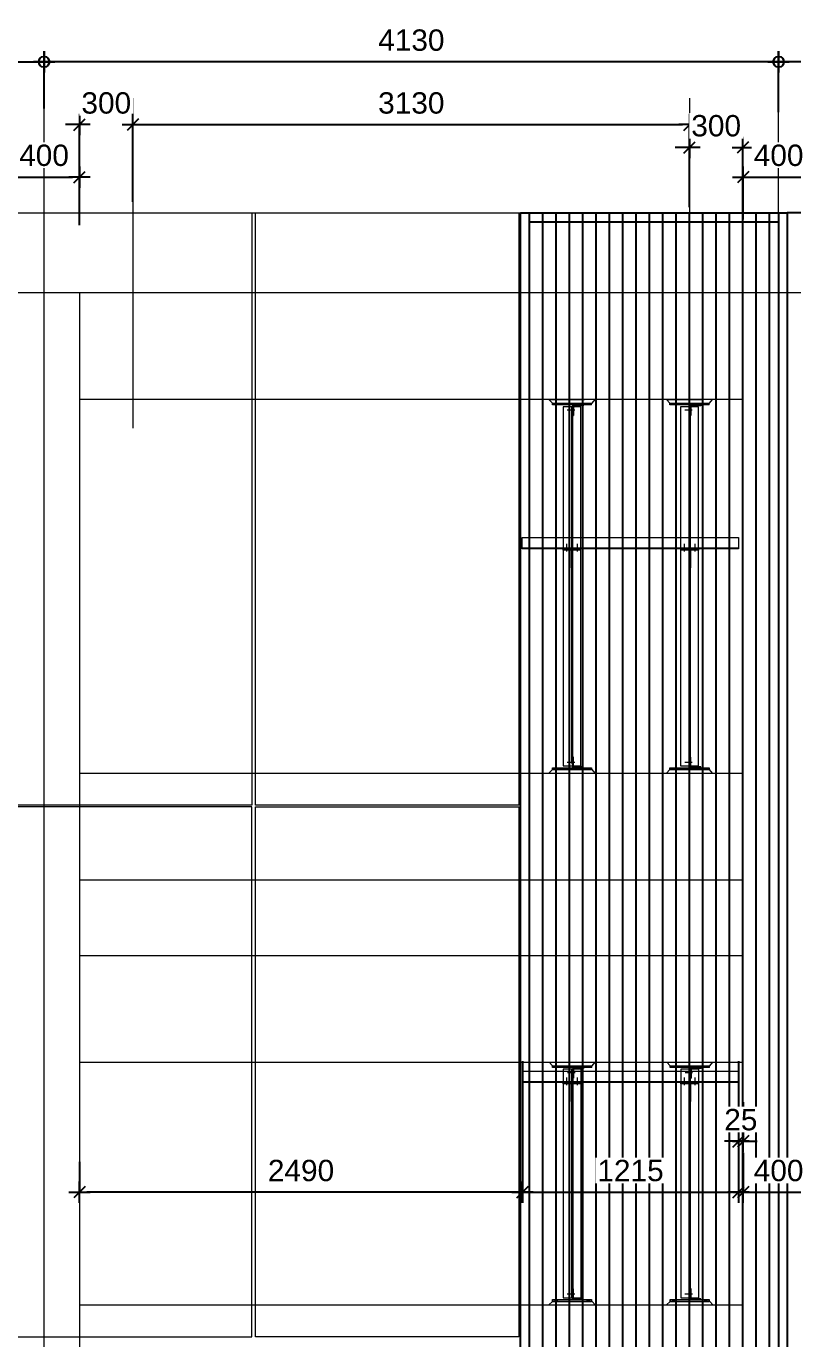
# Model space of a CAD drawing. Header units: millimetres. Extents: x 652937 to 1670132, y 1473552 to 2851037.
# Drawn here: x 663598.35 to 663602.66, y 1524562.13 to 1524569.51 of the extents above; entities that cross this region are included whole.
import ezdxf

# ---------------------------------------------------------------- set-up
doc = ezdxf.new("R2010")
doc.units = ezdxf.units.MM
for name, pattern in [('Grid Line', [22.225, 12.7, -3.175, 3.175, -3.175]), ('HIDDEN', [0.375, 0.25, -0.125]), ('XKITLINE00', [0]), ('XKITLINE02', [4, 2, -2])]:
    doc.linetypes.add(name, pattern=pattern)
doc.layers.get('Defpoints').update_dxf_attribs({"color": 255})
doc.layers.add('000 - 0_HIDE_OBJ_FRAMING_DEF_SUB', color=1, linetype='Continuous', plot=False)
for name, color, linetype, lineweight in [('A-230-M_FLOOR', 2, 'Continuous', 25), ('Bolt', 7, 'Continuous', 0), ('Part', 2, 'Continuous', 0), ('S-GRID', 1, 'Continuous', 9), ('Vertical Circulation', 7, 'Continuous', 9), ('Z-030-M_GRID', 1, 'Continuous', 9)]:
    doc.layers.add(name, color=color, linetype=linetype, lineweight=lineweight)
doc.layers.add('S-DIM', color=7, linetype='Continuous')
doc.styles.add('Arial', font='arial.ttf')
doc.dimstyles.new('Dim 40 - Cen', dxfattribs={"dimscale": 0.04, "dimtxt": 3, "dimasz": 1, "dimexe": 0, "dimexo": 1, "dimgap": 1.5, "dimtad": 1, "dimdec": 0, "dimlfac": 1000, "dimzin": 1, "dimdsep": 46, "dimtxsty": 'Arial', "dimblk": 'CEN1', "dimcen": 0.09, "dimclrd": 1, "dimclre": 49, "dimclrt": 3, "dimadec": 0, "dimazin": 0, "dimtfac": 1, "dimtdec": 0, "dimtix": 1, "dimtofl": 0, "dimtmove": 2, "dimatfit": 3, "dimfxl": 1, "dimtfill": 1, "dimtolj": 1, "dimtzin": 0, "dimarcsym": 1})
doc.dimstyles.new('Dim 40 - End', dxfattribs={"dimscale": 0.04, "dimtxt": 3, "dimasz": 1, "dimexe": 0, "dimexo": 2.5, "dimgap": 1.5, "dimtad": 1, "dimdec": 0, "dimlfac": 1000, "dimzin": 1, "dimdsep": 46, "dimtxsty": 'Arial', "dimblk": 'END', "dimcen": 0.09, "dimclrd": 1, "dimclre": 49, "dimclrt": 3, "dimadec": 0, "dimazin": 0, "dimtfac": 1, "dimtdec": 0, "dimtix": 1, "dimtofl": 0, "dimtmove": 2, "dimatfit": 3, "dimfxl": 1, "dimtfill": 1, "dimtfillclr": 256, "dimtolj": 1, "dimtzin": 0, "dimarcsym": 0})

# ---------------------------------------------------------------- blocks, each defined once
blk = doc.blocks.new('GM_Louver Grill Vertical Z1 - Z Profile-20321545-ENT 3 ELE-4 Sheet')
at = {"layer": '000 - 0_HIDE_OBJ_FRAMING_DEF_SUB'}
blk.add_line((197327.3, 105550), (197327.3, 114870), dxfattribs=at)
blk = doc.blocks.new('E4')
at = {"layer": '000 - 0_HIDE_OBJ_FRAMING_DEF_SUB'}
for p, q in [((-1549352.3, 105550), (-1549352.3, 114870)), ((-1549352.3, 114820), (-1547952.3, 114820)), ((-1547952.3, 114870), (-1547952.3, 105550))]:
    blk.add_line(p, q, dxfattribs=at)
for points in [[(-1549402.3, 114870), (-1547902.3, 114870), (-1547902.3, 105550), (-1549402.3, 105550)], [(-1546402.3, 114870), (-1547902.3, 114870), (-1547902.3, 105550), (-1546402.3, 105550)]]:
    blk.add_lwpolyline(points, close=True, dxfattribs=at)
at = {"layer": '000 - 0_HIDE_OBJ_FRAMING_DEF_SUB', "color": 8}
for p in [(-1746604.7, 0), (-1746529.7, 0), (-1746454.7, 0), (-1746379.7, 0), (-1746304.7, 0), (-1746229.7, 0), (-1746154.7, 0), (-1746079.7, 0), (-1746004.7, 0), (-1745929.7, 0), (-1745854.7, 0), (-1745779.7, 0), (-1745704.7, 0), (-1745629.7, 0), (-1745554.7, 0), (-1745479.7, 0), (-1745404.7, 0), (-1745329.7, 0)]:
    blk.add_blockref('GM_Louver Grill Vertical Z1 - Z Profile-20321545-ENT 3 ELE-4 Sheet', p, dxfattribs=at)
blk = doc.blocks.new('CEN1')
at = {"color": 1}
for p, q in [((1.5, 0), (-1.5, 0)), ((0, 1.5), (0, -1.5))]:
    blk.add_line(p, q, dxfattribs=at)
at = {"color": 3}
blk.add_circle((0, 0), 0.75, dxfattribs=at)
blk = doc.blocks.new('*D128')
at = {"layer": 'Defpoints', "color": 0, "transparency": 16777216}
for p in [(663602.5842, 1524569.3068), (663602.5842, 1524568.9836), (663605.0792, 1524568.9836)]:
    blk.add_point(p, dxfattribs=at)
at = {"layer": 'S-DIM', "color": 49, "lineweight": -2, "transparency": 16777216}
for p, q in [((663602.5842, 1524569.0236), (663602.5842, 1524569.3068)), ((663605.0792, 1524569.0236), (663605.0792, 1524569.3068))]:
    blk.add_line(p, q, dxfattribs=at)
at = {"layer": 'S-DIM', "color": 1, "lineweight": -2, "transparency": 16777216}
blk.add_line((663605.0392, 1524569.3068), (663602.6242, 1524569.3068), dxfattribs=at)
at = {"layer": 'S-DIM', "color": 1, "lineweight": -2, "transparency": 16777216, "xscale": 0.04, "yscale": 0.04, "zscale": 0.04, "rotation": 180}
blk.add_blockref('CEN1', (663602.5842, 1524569.3068), dxfattribs=at)
at = {"layer": 'S-DIM', "color": 1, "lineweight": -2, "transparency": 16777216, "xscale": 0.04, "yscale": 0.04, "zscale": 0.04}
blk.add_blockref('CEN1', (663605.0792, 1524569.3068), dxfattribs=at)
at = {"layer": 'S-DIM', "color": 3, "transparency": 16777216, "insert": (663603.8317, 1524569.4281), "char_height": 0.12, "attachment_point": 5, "style": 'Arial', "bg_fill": 3, "box_fill_scale": 1.1, "bg_fill_color": 256, "bg_fill_true_color": 13158600, "bg_fill_transparency": 0}
blk.add_mtext('\\A1;2495', dxfattribs=at)
blk = doc.blocks.new('*D130')
at = {"layer": 'Defpoints', "color": 0, "transparency": 16777216}
for p in [(663598.4542, 1524569.3068), (663598.4542, 1524569.005), (663602.5842, 1524569.005)]:
    blk.add_point(p, dxfattribs=at)
at = {"layer": 'S-DIM', "color": 49, "lineweight": -2, "transparency": 16777216}
for p, q in [((663598.4542, 1524569.045), (663598.4542, 1524569.3068)), ((663602.5842, 1524569.045), (663602.5842, 1524569.3068))]:
    blk.add_line(p, q, dxfattribs=at)
at = {"layer": 'S-DIM', "color": 1, "lineweight": -2, "transparency": 16777216}
blk.add_line((663602.5442, 1524569.3068), (663598.4942, 1524569.3068), dxfattribs=at)
at = {"layer": 'S-DIM', "color": 1, "lineweight": -2, "transparency": 16777216, "xscale": 0.04, "yscale": 0.04, "zscale": 0.04, "rotation": 180}
blk.add_blockref('CEN1', (663598.4542, 1524569.3068), dxfattribs=at)
at = {"layer": 'S-DIM', "color": 1, "lineweight": -2, "transparency": 16777216, "xscale": 0.04, "yscale": 0.04, "zscale": 0.04}
blk.add_blockref('CEN1', (663602.5842, 1524569.3068), dxfattribs=at)
at = {"layer": 'S-DIM', "color": 3, "transparency": 16777216, "insert": (663600.5192, 1524569.4281), "char_height": 0.12, "attachment_point": 5, "style": 'Arial', "bg_fill": 3, "box_fill_scale": 1.1, "bg_fill_color": 256, "bg_fill_true_color": 13158600, "bg_fill_transparency": 0}
blk.add_mtext('\\A1;4130', dxfattribs=at)
blk = doc.blocks.new('*D131')
at = {"layer": 'Defpoints', "color": 0, "transparency": 16777216}
for p in [(663598.4542, 1524569.3068), (663596.9792, 1524569.1406), (663598.4542, 1524569.1406)]:
    blk.add_point(p, dxfattribs=at)
at = {"layer": 'S-DIM', "color": 49, "lineweight": -2, "transparency": 16777216}
for p, q in [((663596.9792, 1524569.1806), (663596.9792, 1524569.3068)), ((663598.4542, 1524569.1806), (663598.4542, 1524569.3068))]:
    blk.add_line(p, q, dxfattribs=at)
at = {"layer": 'S-DIM', "color": 1, "lineweight": -2, "transparency": 16777216}
blk.add_line((663597.0192, 1524569.3068), (663598.4142, 1524569.3068), dxfattribs=at)
at = {"layer": 'S-DIM', "color": 1, "lineweight": -2, "transparency": 16777216, "xscale": 0.04, "yscale": 0.04, "zscale": 0.04, "rotation": 180}
blk.add_blockref('CEN1', (663596.9792, 1524569.3068), dxfattribs=at)
at = {"layer": 'S-DIM', "color": 1, "lineweight": -2, "transparency": 16777216, "xscale": 0.04, "yscale": 0.04, "zscale": 0.04}
blk.add_blockref('CEN1', (663598.4542, 1524569.3068), dxfattribs=at)
at = {"layer": 'S-DIM', "color": 3, "transparency": 16777216, "insert": (663597.7167, 1524569.4281), "char_height": 0.12, "attachment_point": 5, "style": 'Arial', "bg_fill": 3, "box_fill_scale": 1.1, "bg_fill_color": 256, "bg_fill_true_color": 13158600, "bg_fill_transparency": 0}
blk.add_mtext('\\A1;1475', dxfattribs=at)
blk = doc.blocks.new('*A3459102')
at = {"layer": 'Part', "linetype": 'XKITLINE00', "lineweight": 0}
for p, q in [((616.947211, 135.830227), (616.947209, 135.830227)), ((616.947209, 135.830227), (619.147209, 135.830227)), ((616.947209, 135.730227), (616.947209, 135.830227)), ((619.147211, 135.830227), (619.147209, 135.830227)), ((619.147209, 135.730227), (619.147209, 135.830227)), ((616.947211, 135.730227), (616.947209, 135.730227)), ((616.947209, 135.730227), (619.147209, 135.730227)), ((619.147211, 135.730227), (619.147209, 135.730227))]:
    blk.add_line(p, q, dxfattribs=at)
at = {"layer": 'Part', "linetype": 'XKITLINE02', "lineweight": 0}
for p, q in [((616.947211, 135.830227), (616.947211, 135.730227)), ((619.147209, 135.830227), (619.147211, 135.830227)), ((619.147211, 135.830227), (619.147211, 135.730227)), ((619.147209, 135.730227), (619.147211, 135.730227))]:
    blk.add_line(p, q, dxfattribs=at)
blk = doc.blocks.new('*A3460103')
at = {"layer": 'Part', "linetype": 'XKITLINE02', "lineweight": 0}
for p, q in [((618.12721, 136.430227), (618.077209, 136.430227)), ((618.077209, 136.430227), (618.077209, 135.930227)), ((618.077209, 135.830227), (618.67721, 135.830227)), ((618.127209, 135.930227), (618.127209, 136.430227)), ((618.67721, 135.830227), (618.67721, 135.880227))]:
    blk.add_line(p, q, dxfattribs=at)
at = {"layer": 'Part', "linetype": 'XKITLINE00', "lineweight": 0}
for p, q in [((618.077209, 135.930227), (618.077209, 135.830227)), ((618.127209, 135.930227), (618.127209, 135.880227)), ((618.677209, 135.880227), (618.127209, 135.880227)), ((618.677209, 135.830227), (618.677209, 135.880227))]:
    blk.add_line(p, q, dxfattribs=at)
blk = doc.blocks.new('*A3461104')
at = {"layer": 'Part', "linetype": 'XKITLINE00', "lineweight": 0}
for p, q in [((616.747209, 135.530227), (616.947209, 135.730227)), ((616.947209, 135.730227), (616.947211, 135.730227)), ((619.177211, 135.730227), (616.947209, 135.730227)), ((619.347209, 135.530227), (619.177209, 135.730227))]:
    blk.add_line(p, q, dxfattribs=at)
at = {"layer": 'Part', "linetype": 'XKITLINE02', "lineweight": 0}
for p, q in [((616.747209, 135.530227), (619.347211, 135.530227)), ((616.747211, 135.530227), (616.947211, 135.730227)), ((619.347211, 135.530227), (619.177211, 135.730227))]:
    blk.add_line(p, q, dxfattribs=at)
blk = doc.blocks.new('*A3462105')
at = {"layer": 'Bolt', "linetype": 'XKITLINE02', "lineweight": 0}
for p, q in [((618.20641, 136.130227), (617.77721, 136.130227)), ((618.07721, 136.200227), (618.01721, 136.200227)), ((618.07721, 136.060227), (618.01721, 136.060227)), ((618.12721, 136.300227), (618.07721, 136.300227)), ((618.12721, 135.960227), (618.07721, 135.960227))]:
    blk.add_line(p, q, dxfattribs=at)
blk = doc.blocks.new('*A3463106')
at = {"layer": 'Bolt'}
for points in [[(617.217, 135.83), (617.217, 135.73), (617.077, 135.73), (617.077, 135.83)], [(619.017, 135.83), (619.017, 135.73), (618.877, 135.73), (618.877, 135.83)]]:
    blk.add_hatch(color=256, dxfattribs=at).paths.add_polyline_path(points, flags=17)
at = {"layer": 'Bolt', "linetype": 'XKITLINE00', "lineweight": 0}
for p, q in [((617.077, 135.83), (617.077, 135.73)), ((617.147, 135.83), (617.147, 135.73)), ((617.217, 135.83), (617.217, 135.73)), ((618.877, 135.83), (618.877, 135.73)), ((618.947, 135.83), (618.947, 135.73)), ((619.017, 135.83), (619.017, 135.73))]:
    blk.add_line(p, q, dxfattribs=at)
blk = doc.blocks.new('*A3534110')
at = {"layer": 'Part', "linetype": 'XKITLINE00', "lineweight": 0}
for p, q in [((616.947209, 162.330227), (616.947209, 162.430227)), ((616.947209, 162.430227), (619.147209, 162.430227)), ((619.147209, 162.330227), (619.147209, 162.430227)), ((619.147209, 162.430227), (619.147211, 162.430227)), ((619.147209, 162.330227), (616.947209, 162.330227)), ((619.147211, 162.330227), (619.147209, 162.330227))]:
    blk.add_line(p, q, dxfattribs=at)
at = {"layer": 'Part', "linetype": 'XKITLINE02', "lineweight": 0}
for p, q in [((616.947211, 162.330227), (616.947211, 162.430227)), ((619.147209, 162.430227), (619.147211, 162.430227)), ((619.147211, 162.330227), (619.147211, 162.430227)), ((619.147209, 162.330227), (619.147211, 162.330227))]:
    blk.add_line(p, q, dxfattribs=at)
blk = doc.blocks.new('*A3535111')
at = {"layer": 'Part', "linetype": 'XKITLINE00', "lineweight": 0}
for p, q in [((618.077209, 162.330227), (618.077209, 162.230227)), ((618.677209, 162.280227), (618.127209, 162.280227)), ((618.127209, 162.280227), (618.127209, 162.230227)), ((618.677209, 162.280227), (618.677209, 162.330227))]:
    blk.add_line(p, q, dxfattribs=at)
at = {"layer": 'Part', "linetype": 'XKITLINE02', "lineweight": 0}
for p, q in [((618.077209, 162.330227), (618.67721, 162.330227)), ((618.07721, 161.730227), (618.077209, 162.230227)), ((618.077209, 161.730227), (618.12721, 161.730227)), ((618.127209, 162.230227), (618.12721, 161.730227)), ((618.67721, 162.330227), (618.67721, 162.280227))]:
    blk.add_line(p, q, dxfattribs=at)
blk = doc.blocks.new('*A3536112')
at = {"layer": 'Part', "linetype": 'XKITLINE00', "lineweight": 0}
for p, q in [((616.747209, 162.630227), (616.947209, 162.430227)), ((616.947209, 162.430227), (619.177211, 162.430227)), ((619.177209, 162.430227), (619.347209, 162.630227))]:
    blk.add_line(p, q, dxfattribs=at)
at = {"layer": 'Part', "linetype": 'XKITLINE02', "lineweight": 0}
for p, q in [((616.747209, 162.630227), (619.347211, 162.630227)), ((616.947211, 162.430227), (616.747211, 162.630227)), ((619.177211, 162.430227), (619.347211, 162.630227))]:
    blk.add_line(p, q, dxfattribs=at)
blk = doc.blocks.new('*A3537113')
at = {"layer": 'Bolt', "linetype": 'XKITLINE02', "lineweight": 0}
for p, q in [((618.20641, 162.030227), (617.77721, 162.030227)), ((618.07721, 162.100227), (618.01721, 162.100227)), ((618.07721, 161.960227), (618.01721, 161.960227)), ((618.12721, 162.200227), (618.07721, 162.200227)), ((618.12721, 161.860227), (618.07721, 161.860227))]:
    blk.add_line(p, q, dxfattribs=at)
blk = doc.blocks.new('*A3538114')
at = {"layer": 'Bolt'}
for points in [[(617.217, 162.43), (617.217, 162.33), (617.077, 162.33), (617.077, 162.43)], [(619.017, 162.43), (619.017, 162.33), (618.877, 162.33), (618.877, 162.43)]]:
    blk.add_hatch(color=256, dxfattribs=at).paths.add_polyline_path(points, flags=17)
at = {"layer": 'Bolt', "linetype": 'XKITLINE00', "lineweight": 0}
for p, q in [((617.077, 162.33), (617.077, 162.43)), ((617.147, 162.33), (617.147, 162.43)), ((617.217, 162.33), (617.217, 162.43)), ((618.877, 162.33), (618.877, 162.43)), ((618.947, 162.33), (618.947, 162.43)), ((619.017, 162.33), (619.017, 162.43))]:
    blk.add_line(p, q, dxfattribs=at)
blk = doc.blocks.new('*A3522107')
at = {"layer": 'Part', "linetype": 'XKITLINE00', "lineweight": 0}
for p, q in [((618.017208, 147.820227), (618.077208, 147.820227)), ((618.017208, 147.520227), (618.017208, 147.820227)), ((618.077209, 147.820227), (618.077208, 147.820227)), ((618.077208, 147.820227), (618.077208, 147.520227)), ((618.077208, 147.520227), (618.017208, 147.520227)), ((618.017209, 146.820227), (618.017208, 147.520227)), ((618.077208, 147.520227), (618.077209, 146.820227)), ((618.077209, 146.820227), (618.017209, 146.820227))]:
    blk.add_line(p, q, dxfattribs=at)
at = {"layer": 'Part', "linetype": 'XKITLINE02', "lineweight": 0}
for p, q in [((618.017209, 146.820227), (618.017209, 147.820227)), ((618.077208, 147.820227), (618.077209, 147.820227)), ((618.077209, 146.820227), (618.077209, 147.820227))]:
    blk.add_line(p, q, dxfattribs=at)
blk = doc.blocks.new('*A3523108')
at = {"layer": 'Part', "linetype": 'XKITLINE00', "lineweight": 0}
for p, q in [((617.547208, 147.820227), (617.547208, 147.880227)), ((618.547208, 147.820227), (617.547208, 147.820227)), ((618.547208, 147.820227), (618.547208, 147.880227)), ((618.547209, 147.820227), (618.547208, 147.820227))]:
    blk.add_line(p, q, dxfattribs=at)
at = {"layer": 'Part', "linetype": 'XKITLINE02', "lineweight": 0}
for p, q in [((617.547208, 147.880227), (617.547209, 147.880227)), ((617.547208, 147.880227), (618.547209, 147.880227)), ((617.547209, 147.880227), (617.547209, 147.820227)), ((618.547208, 147.820227), (618.547209, 147.820227)), ((618.547209, 147.820227), (618.547209, 147.880227))]:
    blk.add_line(p, q, dxfattribs=at)
blk = doc.blocks.new('*A3524109')
at = {"layer": 'Bolt'}
for points in [[(617.677, 147.88), (617.677, 147.94), (617.817, 147.94), (617.817, 147.88)], [(617.677, 147.82), (617.677, 147.88), (617.817, 147.88), (617.817, 147.82)], [(618.277, 147.88), (618.277, 147.94), (618.417, 147.94), (618.417, 147.88)], [(618.277, 147.82), (618.277, 147.88), (618.417, 147.88), (618.417, 147.82)]]:
    blk.add_hatch(color=256, dxfattribs=at).paths.add_polyline_path(points, flags=17)
at = {"layer": 'Bolt', "linetype": 'XKITLINE00', "lineweight": 0}
for p, q in [((617.677, 147.88), (617.677, 147.94)), ((617.677, 147.82), (617.677, 147.88)), ((617.747, 147.741), (617.747, 148.17)), ((617.817, 147.88), (617.817, 147.94)), ((617.817, 147.82), (617.817, 147.88)), ((618.277, 147.88), (618.277, 147.94)), ((618.277, 147.82), (618.277, 147.88)), ((618.347, 147.741), (618.347, 148.17)), ((618.417, 147.88), (618.417, 147.94)), ((618.417, 147.82), (618.417, 147.88))]:
    blk.add_line(p, q, dxfattribs=at)
blk = doc.blocks.new('END')
at = {"color": 1}
for p, q in [((1.5, 0), (-1.5, 0)), ((0, 1.5), (0, -1.5))]:
    blk.add_line(p, q, dxfattribs=at)
at = {"color": 3}
blk.add_line((-0.8, -0.8), (0.8, 0.8), dxfattribs=at)
blk = doc.blocks.new('*D170')
at = {"layer": 'Defpoints', "color": 0, "transparency": 16777216}
for p in [(663598.6542, 1524568.6592), (663598.2542, 1524568.289), (663598.6542, 1524568.289)]:
    blk.add_point(p, dxfattribs=at)
at = {"layer": 'S-DIM', "color": 49, "lineweight": -2, "transparency": 16777216}
for p, q in [((663598.2542, 1524568.389), (663598.2542, 1524568.6592)), ((663598.6542, 1524568.389), (663598.6542, 1524568.6592))]:
    blk.add_line(p, q, dxfattribs=at)
at = {"layer": 'S-DIM', "color": 1, "lineweight": -2, "transparency": 16777216}
blk.add_line((663598.2942, 1524568.6592), (663598.6142, 1524568.6592), dxfattribs=at)
at = {"layer": 'S-DIM', "color": 1, "lineweight": -2, "transparency": 16777216, "xscale": 0.04, "yscale": 0.04, "zscale": 0.04, "rotation": 180}
blk.add_blockref('END', (663598.2542, 1524568.6592), dxfattribs=at)
at = {"layer": 'S-DIM', "color": 1, "lineweight": -2, "transparency": 16777216, "xscale": 0.04, "yscale": 0.04, "zscale": 0.04}
blk.add_blockref('END', (663598.6542, 1524568.6592), dxfattribs=at)
at = {"layer": 'S-DIM', "color": 3, "transparency": 16777216, "insert": (663598.4542, 1524568.7805), "char_height": 0.12, "attachment_point": 5, "style": 'Arial', "bg_fill": 3, "box_fill_scale": 1.1, "bg_fill_color": 256, "bg_fill_true_color": 13158600, "bg_fill_transparency": 0}
blk.add_mtext('\\A1;400', dxfattribs=at)
blk = doc.blocks.new('*D171')
at = {"layer": 'Defpoints', "color": 0, "transparency": 16777216}
for p in [(663598.9542, 1524568.9536), (663598.6542, 1524568.5531), (663598.9542, 1524568.5531)]:
    blk.add_point(p, dxfattribs=at)
at = {"layer": 'S-DIM', "color": 1, "lineweight": -2, "transparency": 16777216}
for p, q in [((663598.6142, 1524568.9536), (663598.5742, 1524568.9536)), ((663598.9942, 1524568.9536), (663599.0342, 1524568.9536))]:
    blk.add_line(p, q, dxfattribs=at)
at = {"layer": 'S-DIM', "color": 49, "lineweight": -2, "transparency": 16777216}
for p, q in [((663598.6542, 1524568.6531), (663598.6542, 1524568.9536)), ((663598.9542, 1524568.6531), (663598.9542, 1524568.9536))]:
    blk.add_line(p, q, dxfattribs=at)
at = {"layer": 'S-DIM', "color": 1, "lineweight": -2, "transparency": 16777216, "xscale": 0.04, "yscale": 0.04, "zscale": 0.04}
blk.add_blockref('END', (663598.6542, 1524568.9536), dxfattribs=at)
at = {"layer": 'S-DIM', "color": 1, "lineweight": -2, "transparency": 16777216, "xscale": 0.04, "yscale": 0.04, "zscale": 0.04, "rotation": 180}
blk.add_blockref('END', (663598.9542, 1524568.9536), dxfattribs=at)
at = {"layer": 'S-DIM', "color": 3, "transparency": 16777216, "insert": (663598.8042, 1524569.0749), "char_height": 0.12, "attachment_point": 5, "style": 'Arial', "bg_fill": 3, "box_fill_scale": 1.1, "bg_fill_color": 256, "bg_fill_true_color": 13158600, "bg_fill_transparency": 0}
blk.add_mtext('\\A1;300', dxfattribs=at)
blk = doc.blocks.new('*D172')
at = {"layer": 'Defpoints', "color": 0, "transparency": 16777216}
for p in [(663602.084, 1524568.9536), (663602.084, 1524568.5507), (663598.9542, 1524568.4194)]:
    blk.add_point(p, dxfattribs=at)
at = {"layer": 'S-DIM', "color": 49, "lineweight": -2, "transparency": 16777216}
for p, q in [((663598.9542, 1524568.5194), (663598.9542, 1524568.9536)), ((663602.084, 1524568.6507), (663602.084, 1524568.9536))]:
    blk.add_line(p, q, dxfattribs=at)
at = {"layer": 'S-DIM', "color": 1, "lineweight": -2, "transparency": 16777216}
blk.add_line((663598.9942, 1524568.9536), (663602.044, 1524568.9536), dxfattribs=at)
at = {"layer": 'S-DIM', "color": 1, "lineweight": -2, "transparency": 16777216, "xscale": 0.04, "yscale": 0.04, "zscale": 0.04, "rotation": 180}
blk.add_blockref('END', (663598.9542, 1524568.9536), dxfattribs=at)
at = {"layer": 'S-DIM', "color": 1, "lineweight": -2, "transparency": 16777216, "xscale": 0.04, "yscale": 0.04, "zscale": 0.04}
blk.add_blockref('END', (663602.084, 1524568.9536), dxfattribs=at)
at = {"layer": 'S-DIM', "color": 3, "transparency": 16777216, "insert": (663600.5191, 1524569.0749), "char_height": 0.12, "attachment_point": 5, "style": 'Arial', "bg_fill": 3, "box_fill_scale": 1.1, "bg_fill_color": 256, "bg_fill_true_color": 13158600, "bg_fill_transparency": 0}
blk.add_mtext('\\A1;3130', dxfattribs=at)
blk = doc.blocks.new('*D173')
at = {"layer": 'Defpoints', "color": 0, "transparency": 16777216}
for p in [(663602.083, 1524568.8256), (663602.083, 1524568.39), (663602.3831, 1524568.0081)]:
    blk.add_point(p, dxfattribs=at)
at = {"layer": 'S-DIM', "color": 1, "lineweight": -2, "transparency": 16777216}
for p, q in [((663602.043, 1524568.8256), (663602.003, 1524568.8256)), ((663602.4231, 1524568.8256), (663602.4631, 1524568.8256))]:
    blk.add_line(p, q, dxfattribs=at)
at = {"layer": 'S-DIM', "color": 49, "lineweight": -2, "transparency": 16777216}
for p, q in [((663602.083, 1524568.49), (663602.083, 1524568.8256)), ((663602.3831, 1524568.1081), (663602.3831, 1524568.8256))]:
    blk.add_line(p, q, dxfattribs=at)
at = {"layer": 'S-DIM', "color": 1, "lineweight": -2, "transparency": 16777216, "xscale": 0.04, "yscale": 0.04, "zscale": 0.04}
blk.add_blockref('END', (663602.083, 1524568.8256), dxfattribs=at)
at = {"layer": 'S-DIM', "color": 1, "lineweight": -2, "transparency": 16777216, "xscale": 0.04, "yscale": 0.04, "zscale": 0.04, "rotation": 180}
blk.add_blockref('END', (663602.3831, 1524568.8256), dxfattribs=at)
at = {"layer": 'S-DIM', "color": 3, "transparency": 16777216, "insert": (663602.2331, 1524568.9469), "char_height": 0.12, "attachment_point": 5, "style": 'Arial', "bg_fill": 3, "box_fill_scale": 1.1, "bg_fill_color": 256, "bg_fill_true_color": 13158600, "bg_fill_transparency": 0}
blk.add_mtext('\\A1;300', dxfattribs=at)
blk = doc.blocks.new('*D174')
at = {"layer": 'Defpoints', "color": 0, "transparency": 16777216}
for p in [(663602.7842, 1524568.6592), (663602.3842, 1524568.3199), (663602.7842, 1524568.3199)]:
    blk.add_point(p, dxfattribs=at)
at = {"layer": 'S-DIM', "color": 49, "lineweight": -2, "transparency": 16777216}
for p, q in [((663602.3842, 1524568.4199), (663602.3842, 1524568.6592)), ((663602.7842, 1524568.4199), (663602.7842, 1524568.6592))]:
    blk.add_line(p, q, dxfattribs=at)
at = {"layer": 'S-DIM', "color": 1, "lineweight": -2, "transparency": 16777216}
blk.add_line((663602.4242, 1524568.6592), (663602.7442, 1524568.6592), dxfattribs=at)
at = {"layer": 'S-DIM', "color": 1, "lineweight": -2, "transparency": 16777216, "xscale": 0.04, "yscale": 0.04, "zscale": 0.04, "rotation": 180}
blk.add_blockref('END', (663602.3842, 1524568.6592), dxfattribs=at)
at = {"layer": 'S-DIM', "color": 1, "lineweight": -2, "transparency": 16777216, "xscale": 0.04, "yscale": 0.04, "zscale": 0.04}
blk.add_blockref('END', (663602.7842, 1524568.6592), dxfattribs=at)
at = {"layer": 'S-DIM', "color": 3, "transparency": 16777216, "insert": (663602.5842, 1524568.7805), "char_height": 0.12, "attachment_point": 5, "style": 'Arial', "bg_fill": 3, "box_fill_scale": 1.1, "bg_fill_color": 256, "bg_fill_true_color": 13158600, "bg_fill_transparency": 0}
blk.add_mtext('\\A1;400', dxfattribs=at)
blk = doc.blocks.new('*D196')
at = {"layer": 'Defpoints', "color": 0, "transparency": 16777216}
for p in [(663601.1439, 1524563.6271), (663602.3592, 1524563.3411), (663602.3592, 1524562.9519)]:
    blk.add_point(p, dxfattribs=at)
at = {"layer": 'S-DIM', "color": 49, "lineweight": -2, "transparency": 16777216}
for p, q in [((663601.1439, 1524563.5271), (663601.1439, 1524562.9519)), ((663602.3592, 1524563.2411), (663602.3592, 1524562.9519))]:
    blk.add_line(p, q, dxfattribs=at)
at = {"layer": 'S-DIM', "color": 1, "lineweight": -2, "transparency": 16777216}
blk.add_line((663601.1839, 1524562.9519), (663602.3192, 1524562.9519), dxfattribs=at)
at = {"layer": 'S-DIM', "color": 1, "lineweight": -2, "transparency": 16777216, "xscale": 0.04, "yscale": 0.04, "zscale": 0.04, "rotation": 180}
blk.add_blockref('END', (663601.1439, 1524562.9519), dxfattribs=at)
at = {"layer": 'S-DIM', "color": 1, "lineweight": -2, "transparency": 16777216, "xscale": 0.04, "yscale": 0.04, "zscale": 0.04}
blk.add_blockref('END', (663602.3592, 1524562.9519), dxfattribs=at)
at = {"layer": 'S-DIM', "color": 3, "transparency": 16777216, "insert": (663601.7515, 1524563.0732), "char_height": 0.12, "attachment_point": 5, "style": 'Arial', "bg_fill": 3, "box_fill_scale": 1.1, "bg_fill_color": 256, "bg_fill_true_color": 13158600, "bg_fill_transparency": 0}
blk.add_mtext('\\A1;1215', dxfattribs=at)
blk = doc.blocks.new('*D197')
at = {"layer": 'Defpoints', "color": 0, "transparency": 16777216}
for p in [(663602.3592, 1524563.7896), (663602.3842, 1524563.559), (663602.3842, 1524563.238)]:
    blk.add_point(p, dxfattribs=at)
at = {"layer": 'S-DIM', "color": 49, "lineweight": -2, "transparency": 16777216}
for p, q in [((663602.3592, 1524563.6896), (663602.3592, 1524563.238)), ((663602.3842, 1524563.459), (663602.3842, 1524563.238))]:
    blk.add_line(p, q, dxfattribs=at)
at = {"layer": 'S-DIM', "color": 1, "lineweight": -2, "transparency": 16777216}
for p, q in [((663602.3192, 1524563.238), (663602.2792, 1524563.238)), ((663602.4242, 1524563.238), (663602.4642, 1524563.238))]:
    blk.add_line(p, q, dxfattribs=at)
at = {"layer": 'S-DIM', "color": 1, "lineweight": -2, "transparency": 16777216, "xscale": 0.04, "yscale": 0.04, "zscale": 0.04}
blk.add_blockref('END', (663602.3592, 1524563.238), dxfattribs=at)
at = {"layer": 'S-DIM', "color": 1, "lineweight": -2, "transparency": 16777216, "xscale": 0.04, "yscale": 0.04, "zscale": 0.04, "rotation": 180}
blk.add_blockref('END', (663602.3842, 1524563.238), dxfattribs=at)
at = {"layer": 'S-DIM', "color": 3, "transparency": 16777216, "insert": (663602.3717, 1524563.3592), "char_height": 0.12, "attachment_point": 5, "style": 'Arial', "bg_fill": 3, "box_fill_scale": 1.1, "bg_fill_color": 256, "bg_fill_true_color": 13158600, "bg_fill_transparency": 0}
blk.add_mtext('\\A1;25', dxfattribs=at)
blk = doc.blocks.new('*D198')
at = {"layer": 'Defpoints', "color": 0, "transparency": 16777216}
for p in [(663602.3842, 1524563.273), (663602.7842, 1524563.2423), (663602.7842, 1524562.9519)]:
    blk.add_point(p, dxfattribs=at)
at = {"layer": 'S-DIM', "color": 49, "lineweight": -2, "transparency": 16777216}
for p, q in [((663602.3842, 1524563.173), (663602.3842, 1524562.9519)), ((663602.7842, 1524563.1423), (663602.7842, 1524562.9519))]:
    blk.add_line(p, q, dxfattribs=at)
at = {"layer": 'S-DIM', "color": 1, "lineweight": -2, "transparency": 16777216}
blk.add_line((663602.4242, 1524562.9519), (663602.7442, 1524562.9519), dxfattribs=at)
at = {"layer": 'S-DIM', "color": 1, "lineweight": -2, "transparency": 16777216, "xscale": 0.04, "yscale": 0.04, "zscale": 0.04, "rotation": 180}
blk.add_blockref('END', (663602.3842, 1524562.9519), dxfattribs=at)
at = {"layer": 'S-DIM', "color": 1, "lineweight": -2, "transparency": 16777216, "xscale": 0.04, "yscale": 0.04, "zscale": 0.04}
blk.add_blockref('END', (663602.7842, 1524562.9519), dxfattribs=at)
at = {"layer": 'S-DIM', "color": 3, "transparency": 16777216, "insert": (663602.5842, 1524563.0732), "char_height": 0.12, "attachment_point": 5, "style": 'Arial', "bg_fill": 3, "box_fill_scale": 1.1, "bg_fill_color": 256, "bg_fill_true_color": 13158600, "bg_fill_transparency": 0}
blk.add_mtext('\\A1;400', dxfattribs=at)
blk = doc.blocks.new('15')
at = {"layer": 'Part', "linetype": 'XKITLINE00', "lineweight": 0}
blk.add_line((663599.6429, 1524508.0262), (663599.6429, 1524508.0262), dxfattribs=at)
at = {"layer": 'Part', "color": 253, "linetype": 'XKITLINE00', "lineweight": 0}
for points in [[(663598.1429, 1524508.0262), (663599.6229, 1524508.0262), (663599.6229, 1524504.6962), (663599.6229, 1524504.6962), (663598.1429, 1524504.6962)], [(663601.1229, 1524508.0262), (663601.1229, 1524504.6962), (663599.6429, 1524504.6962), (663599.6429, 1524508.0262)], [(663598.1429, 1524501.7062), (663599.6229, 1524501.7062), (663599.6229, 1524501.7062), (663599.6229, 1524504.6862), (663598.1429, 1524504.6862)], [(663601.1229, 1524504.6862), (663601.1229, 1524501.7062), (663599.6429, 1524501.7062), (663599.6429, 1524504.6862)]]:
    blk.add_lwpolyline(points, close=True, dxfattribs=at)
blk = doc.blocks.new('*D2134')
at = {"layer": 'Defpoints', "color": 0, "transparency": 16777216}
for p in [(663601.1439, 1524563.7896), (663598.6542, 1524563.2234), (663598.6542, 1524562.9519)]:
    blk.add_point(p, dxfattribs=at)
at = {"layer": 'S-DIM', "color": 49, "lineweight": -2, "transparency": 16777216}
for p, q in [((663601.1439, 1524563.6896), (663601.1439, 1524562.9519)), ((663598.6542, 1524563.1234), (663598.6542, 1524562.9519))]:
    blk.add_line(p, q, dxfattribs=at)
at = {"layer": 'S-DIM', "color": 1, "lineweight": -2, "transparency": 16777216}
blk.add_line((663601.1039, 1524562.9519), (663598.6942, 1524562.9519), dxfattribs=at)
at = {"layer": 'S-DIM', "color": 1, "lineweight": -2, "transparency": 16777216, "xscale": 0.04, "yscale": 0.04, "zscale": 0.04, "rotation": 180}
blk.add_blockref('END', (663598.6542, 1524562.9519), dxfattribs=at)
at = {"layer": 'S-DIM', "color": 1, "lineweight": -2, "transparency": 16777216, "xscale": 0.04, "yscale": 0.04, "zscale": 0.04}
blk.add_blockref('END', (663601.1439, 1524562.9519), dxfattribs=at)
at = {"layer": 'S-DIM', "color": 3, "transparency": 16777216, "insert": (663599.899, 1524563.0732), "char_height": 0.12, "attachment_point": 5, "style": 'Arial', "bg_fill": 3, "box_fill_scale": 1.1, "bg_fill_color": 256, "bg_fill_true_color": 13158600, "bg_fill_transparency": 0}
blk.add_mtext('\\A1;2490', dxfattribs=at)

msp = doc.modelspace()

# ---------------------------------------------------------------- linework, layer by layer
at = {"layer": 'A-230-M_FLOOR', "lineweight": 9}
msp.add_lwpolyline([(663595.2792, 1524568.0081), (663595.2792, 1524568.4581), (663607.2895, 1524568.4581), (663607.2895, 1524568.0081)], dxfattribs=at)
at = {"layer": 'A-230-M_FLOOR', "color": 4, "lineweight": 9}
for points in [[(663598.6542, 1524568.0081), (663598.6542, 1524557.0881)], [(663602.3842, 1524557.0881), (663602.3842, 1524568.0081)]]:
    msp.add_lwpolyline(points, dxfattribs=at)
at = {"layer": 'Part', "linetype": 'XKITLINE00', "lineweight": 0}
for p, q in [((663606.8895, 1524568.0081), (663595.5292, 1524568.0081)), ((663602.3842, 1524567.4081), (663598.6542, 1524567.4081)), ((663598.6542, 1524564.2831), (663602.3842, 1524564.2831)), ((663598.6542, 1524563.6831), (663602.3842, 1524563.6831))]:
    msp.add_line(p, q, dxfattribs=at)
at = {"layer": 'Part', "linetype": 'XKITLINE02', "lineweight": 0}
for p, q in [((663601.4199, 1524567.3681), (663601.4199, 1524565.3481)), ((663601.4199, 1524567.3681), (663601.4199, 1524565.3481)), ((663601.4259, 1524567.3681), (663601.4259, 1524565.3481)), ((663601.4259, 1524567.3681), (663601.4259, 1524565.3481)), ((663601.4729, 1524567.3681), (663601.4729, 1524567.3681)), ((663601.4729, 1524567.3681), (663601.4729, 1524567.3681)), ((663602.0801, 1524567.3681), (663602.0801, 1524565.3481)), ((663602.0801, 1524567.3681), (663602.0801, 1524565.3481)), ((663602.0861, 1524567.3681), (663602.0861, 1524565.3481)), ((663602.0861, 1524567.3681), (663602.0861, 1524565.3481)), ((663602.1331, 1524567.3681), (663602.1331, 1524567.3681)), ((663602.1331, 1524567.3681), (663602.1331, 1524567.3681)), ((663601.4729, 1524565.3481), (663601.4729, 1524565.3481)), ((663601.4729, 1524565.3481), (663601.4729, 1524565.3481)), ((663602.1331, 1524565.3481), (663602.1331, 1524565.3481)), ((663602.1331, 1524565.3481), (663602.1331, 1524565.3481)), ((663602.0818, 1524563.6431), (663602.0818, 1524562.3581)), ((663602.0818, 1524563.6431), (663602.0818, 1524562.3581)), ((663602.0878, 1524563.6431), (663602.0878, 1524562.3581)), ((663602.0878, 1524563.6431), (663602.0878, 1524562.3581)), ((663602.1348, 1524563.6431), (663602.1348, 1524563.6431)), ((663602.1348, 1524563.6431), (663602.1348, 1524563.6431)), ((663601.4735, 1524562.3581), (663601.4735, 1524562.3581)), ((663601.4735, 1524562.3581), (663601.4735, 1524562.3581)), ((663602.1348, 1524562.3581), (663602.1348, 1524562.3581)), ((663602.1348, 1524562.3581), (663602.1348, 1524562.3581))]:
    msp.add_line(p, q, dxfattribs=at)
at = {"layer": 'Part', "color": 1, "linetype": 'HIDDEN', "lineweight": 0, "ltscale": 20}
for p, q in [((663598.6542, 1524565.3081), (663601.1331, 1524565.3081)), ((663598.6542, 1524564.7081), (663601.1331, 1524564.7081)), ((663598.6542, 1524562.3181), (663601.1331, 1524562.3181))]:
    msp.add_line(p, q, dxfattribs=at)
at = {"layer": 'Part', "color": 1, "lineweight": 0, "ltscale": 20}
for p, q in [((663601.1331, 1524565.3081), (663602.3842, 1524565.3081)), ((663601.1331, 1524564.7081), (663602.3842, 1524564.7081)), ((663601.1331, 1524562.3181), (663602.3842, 1524562.3181))]:
    msp.add_line(p, q, dxfattribs=at)
at = {"layer": 'Part', "linetype": 'XKITLINE00', "lineweight": 0}
for points in [[(663601.4729, 1524565.3481), (663601.4729, 1524567.3681), (663601.3729, 1524567.3681), (663601.3729, 1524565.3481)], [(663602.1331, 1524565.3481), (663602.1331, 1524567.3681), (663602.0331, 1524567.3681), (663602.0331, 1524565.3481)], [(663601.1429, 1524566.6331), (663602.3592, 1524566.6331), (663602.3592, 1524566.5681), (663601.1429, 1524566.5681)], [(663601.1439, 1524563.6331), (663602.3592, 1524563.6331), (663602.3592, 1524563.5681), (663601.1439, 1524563.5681)], [(663602.1348, 1524562.3581), (663602.1348, 1524563.6431), (663602.0348, 1524563.6431), (663602.0348, 1524562.3581)]]:
    msp.add_lwpolyline(points, close=True, dxfattribs=at)
at = {"layer": 'S-GRID', "color": 2, "linetype": 'HIDDEN', "ltscale": 10}
for p, q in [((663601.1429, 1524566.5741), (663602.3592, 1524566.5741)), ((663601.1439, 1524563.5741), (663602.3592, 1524563.5741))]:
    msp.add_line(p, q, dxfattribs=at)
at = {"layer": 'Z-030-M_GRID', "color": 251, "linetype": 'Grid Line'}
for p, q in [((663598.4542, 1524556.4505), (663598.4542, 1524569.4741)), ((663602.5842, 1524556.4505), (663602.5842, 1524569.4741))]:
    msp.add_line(p, q, dxfattribs=at)

# ---------------------------------------------------------------- block references
at = {"xscale": 0.001, "yscale": 0.001, "zscale": 0.001}
msp.add_blockref('E4', (665150.5354, 1524453.5881), dxfattribs=at)
at = {"lineweight": 0, "xscale": 0.1, "yscale": 0.1, "zscale": 0.1}
for name, p in [('*A3536112', (663539.6182, 1524551.1451)), ('*A3534110', (663539.6182, 1524551.1451)), ('*A3538114', (663539.6182, 1524551.1451)), ('*A3537113', (663539.6182, 1524551.1451)), ('*A3535111', (663539.6182, 1524551.1451)), ('*A3536112', (663540.2783, 1524551.1451)), ('*A3534110', (663540.2783, 1524551.1451)), ('*A3538114', (663540.2783, 1524551.1451)), ('*A3537113', (663540.2783, 1524551.1451)), ('*A3535111', (663540.2783, 1524551.1451)), ('*A3523108', (663539.6182, 1524551.7801)), ('*A3524109', (663539.6182, 1524551.7801)), ('*A3522107', (663539.6182, 1524551.7801)), ('*A3523108', (663540.2801, 1524551.7801)), ('*A3524109', (663540.2801, 1524551.7801)), ('*A3522107', (663540.2801, 1524551.7801)), ('*A3462105', (663539.6182, 1524551.7551)), ('*A3460103', (663539.6182, 1524551.7551)), ('*A3462105', (663540.2783, 1524551.7551)), ('*A3460103', (663540.2783, 1524551.7551)), ('*A3461104', (663539.6182, 1524551.7551)), ('*A3459102', (663539.6182, 1524551.7551)), ('*A3463106', (663539.6182, 1524551.7551)), ('*A3461104', (663540.2783, 1524551.7551)), ('*A3459102', (663540.2783, 1524551.7551)), ('*A3463106', (663540.2783, 1524551.7551)), ('*A3536112', (663540.2801, 1524547.4201)), ('*A3534110', (663540.2801, 1524547.4201)), ('*A3538114', (663540.2801, 1524547.4201)), ('*A3524109', (663540.2801, 1524548.7801)), ('*A3537113', (663540.2801, 1524547.4201)), ('*A3535111', (663540.2801, 1524547.4201)), ('*A3523108', (663540.2801, 1524548.7801)), ('*A3522107', (663540.2801, 1524548.7801)), ('*A3459102', (663539.6182, 1524548.7651)), ('*A3463106', (663539.6182, 1524548.7651)), ('*A3462105', (663539.6182, 1524548.7651)), ('*A3460103', (663539.6182, 1524548.7651)), ('*A3459102', (663540.2795, 1524548.7651)), ('*A3463106', (663540.2795, 1524548.7651)), ('*A3462105', (663540.2795, 1524548.7651)), ('*A3460103', (663540.2795, 1524548.7651)), ('*A3461104', (663539.6182, 1524548.7651)), ('*A3461104', (663540.2795, 1524548.7651))]:
    msp.add_blockref(name, p, dxfattribs=at)

# ---------------------------------------------------------------- next in the draw order: dimensions: what is measured, and where the dimension line sits
at = {"layer": 'S-DIM', "color": 4}
for base, p1, p2, dimstyle, picture, middle in [((663602.5842, 1524569.3068), (663605.0792, 1524568.9836), (663602.5842, 1524568.9836), 'Dim 40 - Cen', '*D128', (663603.8317, 1524569.4281)), ((663598.6542, 1524568.6592), (663598.2542, 1524568.289), (663598.6542, 1524568.289), 'Dim 40 - End', '*D170', (663598.4542, 1524568.7805)), ((663602.3592, 1524562.9519), (663601.1439, 1524563.6271), (663602.3592, 1524563.3411), 'Dim 40 - End', '*D196', (663601.7515, 1524563.0732))]:
    dim = msp.add_linear_dim(base=base, p1=p1, p2=p2, dimstyle=dimstyle, dxfattribs=at)
    dim.commit()
    dim.dimension.update_dxf_attribs({"geometry": picture, "text_midpoint": middle})

# ---------------------------------------------------------------- next in the draw order: linework, layer by layer
at = {"layer": 'Part', "linetype": 'XKITLINE02', "lineweight": 0}
for p, q in [((663601.4205, 1524563.6431), (663601.4205, 1524562.3581)), ((663601.4205, 1524563.6431), (663601.4205, 1524562.3581)), ((663601.4265, 1524563.6431), (663601.4265, 1524562.3581)), ((663601.4265, 1524563.6431), (663601.4265, 1524562.3581)), ((663601.4735, 1524563.6431), (663601.4735, 1524563.6431)), ((663601.4735, 1524563.6431), (663601.4735, 1524563.6431))]:
    msp.add_line(p, q, dxfattribs=at)
at = {"layer": 'Part', "linetype": 'XKITLINE00', "lineweight": 0}
msp.add_lwpolyline([(663601.4735, 1524562.3581), (663601.4735, 1524563.6431), (663601.3735, 1524563.6431), (663601.3735, 1524562.3581)], close=True, dxfattribs=at)

# ---------------------------------------------------------------- next in the draw order: block references
at = {"lineweight": 0, "xscale": 0.1, "yscale": 0.1, "zscale": 0.1}
for name, p in [('*A3536112', (663539.6188, 1524547.4201)), ('*A3534110', (663539.6188, 1524547.4201)), ('*A3538114', (663539.6188, 1524547.4201)), ('*A3524109', (663539.6188, 1524548.7801)), ('*A3537113', (663539.6188, 1524547.4201)), ('*A3535111', (663539.6188, 1524547.4201)), ('*A3523108', (663539.6188, 1524548.7801)), ('*A3522107', (663539.6188, 1524548.7801))]:
    msp.add_blockref(name, p, dxfattribs=at)

# ---------------------------------------------------------------- next in the draw order: dimensions: what is measured, and where the dimension line sits
at = {"layer": 'S-DIM', "color": 4}
for base, p1, p2, dimstyle, picture, middle in [((663598.4542, 1524569.3068), (663602.5842, 1524569.005), (663598.4542, 1524569.005), 'Dim 40 - Cen', '*D130', (663600.5192, 1524569.4281)), ((663602.3842, 1524563.238), (663602.3592, 1524563.7896), (663602.3842, 1524563.559), 'Dim 40 - End', '*D197', (663602.3717, 1524563.3592))]:
    dim = msp.add_linear_dim(base=base, p1=p1, p2=p2, dimstyle=dimstyle, dxfattribs=at)
    dim.commit()
    dim.dimension.update_dxf_attribs({"geometry": picture, "text_midpoint": middle})

# ---------------------------------------------------------------- next in the draw order: linework, layer by layer
at = {"layer": 'Z-030-M_GRID', "color": 251, "linetype": 'HIDDEN', "ltscale": 10}
for p, q in [((663598.9542, 1524569.1034), (663598.9542, 1524567.2476)), ((663602.083, 1524569.1034), (663602.083, 1524567.2476))]:
    msp.add_line(p, q, dxfattribs=at)

# ---------------------------------------------------------------- next in the draw order: dimensions: what is measured, and where the dimension line sits
at = {"layer": 'S-DIM', "color": 4}
for base, p1, p2, dimstyle, picture, middle in [((663598.4542, 1524569.3068), (663596.9792, 1524569.1406), (663598.4542, 1524569.1406), 'Dim 40 - Cen', '*D131', (663597.7167, 1524569.4281)), ((663602.7842, 1524562.9519), (663602.3842, 1524563.273), (663602.7842, 1524563.2423), 'Dim 40 - End', '*D198', (663602.5842, 1524563.0732))]:
    dim = msp.add_linear_dim(base=base, p1=p1, p2=p2, dimstyle=dimstyle, dxfattribs=at)
    dim.commit()
    dim.dimension.update_dxf_attribs({"geometry": picture, "text_midpoint": middle})

# ---------------------------------------------------------------- next in the draw order: dimensions: what is measured, and where the dimension line sits
dim = msp.add_linear_dim(base=(663598.9542, 1524568.9536), p1=(663598.6542, 1524568.5531), p2=(663598.9542, 1524568.5531), dimstyle='Dim 40 - End', dxfattribs=at)
dim.commit()
dim.dimension.update_dxf_attribs({"geometry": '*D171', "text_midpoint": (663598.8042, 1524569.0749)})

# ---------------------------------------------------------------- next in the draw order: dimensions: what is measured, and where the dimension line sits
dim = msp.add_linear_dim(base=(663602.084, 1524568.9536), p1=(663598.9542, 1524568.4194), p2=(663602.084, 1524568.5507), dimstyle='Dim 40 - End', dxfattribs=at)
dim.commit()
dim.dimension.update_dxf_attribs({"geometry": '*D172', "text_midpoint": (663600.5191, 1524569.0749)})

# ---------------------------------------------------------------- next in the draw order: dimensions: what is measured, and where the dimension line sits
dim = msp.add_linear_dim(base=(663602.083, 1524568.8256), p1=(663602.3831, 1524568.0081), p2=(663602.083, 1524568.39), dimstyle='Dim 40 - End', dxfattribs=at)
dim.commit()
dim.dimension.update_dxf_attribs({"geometry": '*D173', "text_midpoint": (663602.2331, 1524568.9469)})

# ---------------------------------------------------------------- next in the draw order: dimensions: what is measured, and where the dimension line sits
dim = msp.add_linear_dim(base=(663602.7842, 1524568.6592), p1=(663602.3842, 1524568.3199), p2=(663602.7842, 1524568.3199), dimstyle='Dim 40 - End', dxfattribs=at)
dim.commit()
dim.dimension.update_dxf_attribs({"geometry": '*D174', "text_midpoint": (663602.5842, 1524568.7805)})

# ---------------------------------------------------------------- next in the draw order: block references
at = {"layer": 'Vertical Circulation', "color": 4}
msp.add_blockref('15', (0, 60.4319), dxfattribs=at)

# ---------------------------------------------------------------- next in the draw order: dimensions: what is measured, and where the dimension line sits
at = {"layer": 'S-DIM', "color": 4}
dim = msp.add_linear_dim(base=(663598.6542, 1524562.9519), p1=(663601.1439, 1524563.7896), p2=(663598.6542, 1524563.2234), dimstyle='Dim 40 - End', dxfattribs=at)
dim.commit()
dim.dimension.update_dxf_attribs({"geometry": '*D2134', "text_midpoint": (663599.899, 1524563.0732)})

doc.saveas('drawing.dxf')
